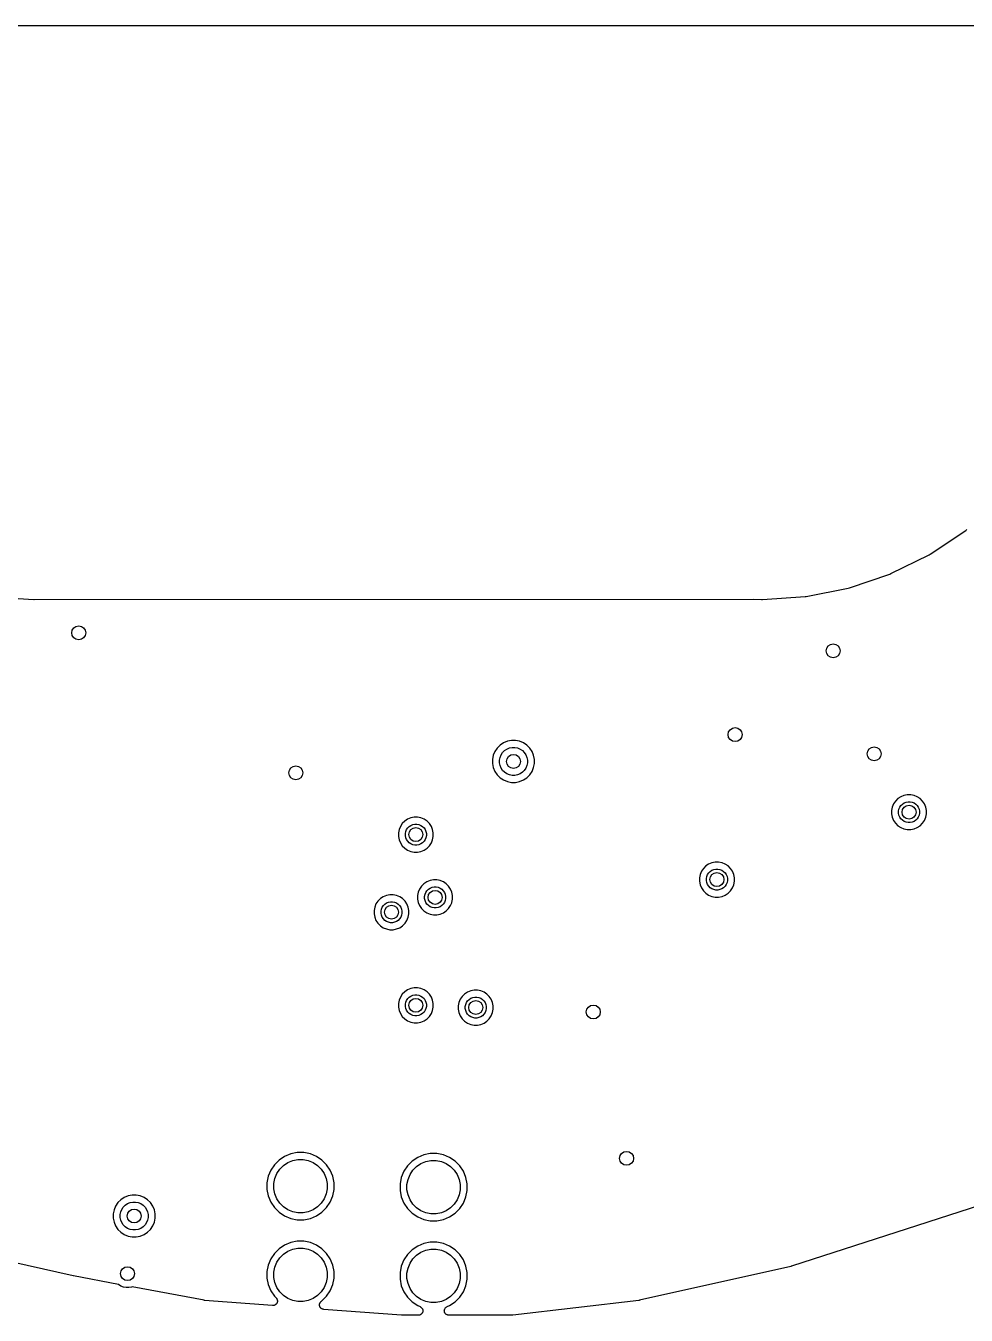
# Model space of a CAD drawing. Extents: x 76.5 to 170.2, y -170.2 to -83.1.
# Drawn here: x 116.34 to 143.26, y -170.18 to -133.26 of the extents above; entities that cross this region are included whole.
import ezdxf

# ---------------------------------------------------------------- set-up
doc = ezdxf.new("R2010")
doc.units = 0
doc.header["$MEASUREMENT"] = 0
doc.layers.add('BLACK', color=7, linetype='CONTINUOUS')

msp = doc.modelspace()

# ---------------------------------------------------------------- linework, layer by layer
at = {"layer": 'BLACK', "linetype": 'CONTINUOUS'}
for p, q in [((146.791, -133.257), (107.201, -133.257)), ((143.246, -147.708), (143.275, -147.686)), ((142.231, -148.387), (143.246, -147.708)), ((141.104, -148.945), (142.199, -148.405)), ((142.199, -148.405), (142.231, -148.387)), ((139.915, -149.351), (141.071, -148.959)), ((141.071, -148.959), (141.104, -148.945)), ((138.682, -149.599), (139.88, -149.36)), ((139.88, -149.36), (139.915, -149.351)), ((115.354, -149.604), (116.571, -149.683)), ((116.571, -149.683), (116.572, -149.683)), ((116.572, -149.683), (116.574, -149.684)), ((116.574, -149.684), (116.575, -149.684)), ((116.575, -149.684), (116.58, -149.684)), ((116.58, -149.684), (137.162, -149.681)), ((137.162, -149.681), (137.164, -149.681)), ((137.164, -149.681), (137.164, -149.681)), ((137.164, -149.681), (137.164, -149.681)), ((137.164, -149.681), (137.164, -149.681)), ((137.164, -149.681), (137.403, -149.684)), ((137.403, -149.684), (137.412, -149.683)), ((137.412, -149.683), (137.414, -149.683)), ((137.414, -149.683), (137.417, -149.683)), ((137.417, -149.683), (137.419, -149.683)), ((137.419, -149.683), (137.428, -149.683)), ((137.428, -149.683), (138.647, -149.603)), ((138.647, -149.603), (138.682, -149.599)), ((129.832, -153.94), (129.766, -154.038)), ((129.916, -153.857), (129.832, -153.94)), ((130.014, -153.791), (129.916, -153.857)), ((130.123, -153.746), (130.014, -153.791)), ((130.043, -154.012), (130.109, -153.968)), ((130.109, -153.968), (130.181, -153.938)), ((130.239, -153.723), (130.123, -153.746)), ((130.181, -153.938), (130.259, -153.923)), ((130.357, -153.723), (130.239, -153.723)), ((130.259, -153.923), (130.337, -153.923)), ((130.337, -153.923), (130.415, -153.938)), ((130.473, -153.746), (130.357, -153.723)), ((130.415, -153.938), (130.488, -153.968)), ((130.582, -153.791), (130.473, -153.746)), ((130.488, -153.968), (130.553, -154.012)), ((130.681, -153.857), (130.582, -153.791)), ((130.758, -153.934), (130.681, -153.857)), ((130.764, -153.94), (130.758, -153.934)), ((130.758, -153.934), (130.758, -153.934)), ((130.83, -154.038), (130.764, -153.94)), ((129.721, -154.148), (129.698, -154.264)), ((129.698, -154.264), (129.698, -154.382)), ((129.766, -154.038), (129.721, -154.148)), ((129.898, -154.283), (129.913, -154.206)), ((129.898, -154.362), (129.898, -154.283)), ((129.913, -154.206), (129.944, -154.133)), ((129.944, -154.133), (129.987, -154.068)), ((129.987, -154.068), (130.043, -154.012)), ((130.553, -154.012), (130.609, -154.068)), ((130.609, -154.068), (130.653, -154.133)), ((130.653, -154.133), (130.683, -154.206)), ((130.683, -154.206), (130.698, -154.283)), ((130.698, -154.283), (130.698, -154.362)), ((130.875, -154.148), (130.83, -154.038)), ((130.898, -154.264), (130.875, -154.148)), ((130.898, -154.382), (130.898, -154.264)), ((129.698, -154.382), (129.721, -154.498)), ((129.721, -154.498), (129.766, -154.607)), ((129.766, -154.607), (129.832, -154.705)), ((129.832, -154.705), (129.916, -154.789)), ((129.913, -154.439), (129.898, -154.362)), ((129.944, -154.512), (129.913, -154.439)), ((129.987, -154.578), (129.944, -154.512)), ((130.043, -154.633), (129.987, -154.578)), ((130.109, -154.677), (130.043, -154.633)), ((130.181, -154.707), (130.109, -154.677)), ((130.259, -154.723), (130.181, -154.707)), ((130.415, -154.707), (130.337, -154.723)), ((130.488, -154.677), (130.415, -154.707)), ((130.553, -154.633), (130.488, -154.677)), ((130.609, -154.578), (130.553, -154.633)), ((130.653, -154.512), (130.609, -154.578)), ((130.683, -154.439), (130.653, -154.512)), ((130.681, -154.789), (130.764, -154.705)), ((130.698, -154.362), (130.683, -154.439)), ((130.764, -154.705), (130.83, -154.607)), ((130.83, -154.607), (130.875, -154.498)), ((130.875, -154.498), (130.898, -154.382)), ((129.916, -154.789), (130.014, -154.854)), ((130.014, -154.854), (130.123, -154.9)), ((130.123, -154.9), (130.239, -154.923)), ((130.239, -154.923), (130.357, -154.923)), ((130.337, -154.723), (130.259, -154.723)), ((130.357, -154.923), (130.473, -154.9)), ((130.473, -154.9), (130.582, -154.854)), ((130.582, -154.854), (130.681, -154.789)), ((141.304, -155.387), (141.235, -155.457)), ((141.386, -155.333), (141.304, -155.387)), ((141.477, -155.295), (141.386, -155.333)), ((141.574, -155.276), (141.477, -155.295)), ((141.672, -155.276), (141.574, -155.276)), ((141.769, -155.295), (141.672, -155.276)), ((141.86, -155.333), (141.769, -155.295)), ((141.942, -155.387), (141.86, -155.333)), ((142.011, -155.457), (141.942, -155.387)), ((141.142, -155.63), (141.123, -155.726)), ((141.123, -155.726), (141.123, -155.825)), ((141.18, -155.539), (141.142, -155.63)), ((141.235, -155.457), (141.18, -155.539)), ((141.323, -155.746), (141.335, -155.688)), ((141.323, -155.805), (141.323, -155.746)), ((141.335, -155.863), (141.323, -155.805)), ((141.335, -155.688), (141.357, -155.634)), ((141.357, -155.634), (141.39, -155.584)), ((141.39, -155.584), (141.432, -155.543)), ((141.432, -155.543), (141.481, -155.51)), ((141.481, -155.51), (141.536, -155.487)), ((141.536, -155.487), (141.594, -155.476)), ((141.594, -155.476), (141.653, -155.476)), ((141.653, -155.476), (141.711, -155.487)), ((141.711, -155.487), (141.765, -155.51)), ((141.765, -155.51), (141.814, -155.543)), ((141.814, -155.543), (141.856, -155.584)), ((141.856, -155.584), (141.889, -155.634)), ((141.889, -155.634), (141.912, -155.688)), ((141.912, -155.688), (141.923, -155.746)), ((141.923, -155.805), (141.912, -155.863)), ((141.923, -155.746), (141.923, -155.805)), ((142.066, -155.539), (142.011, -155.457)), ((142.104, -155.63), (142.066, -155.539)), ((142.123, -155.726), (142.104, -155.63)), ((142.123, -155.825), (142.123, -155.726)), ((127.061, -156.182), (127.024, -156.273)), ((127.116, -156.1), (127.061, -156.182)), ((127.186, -156.03), (127.116, -156.1)), ((127.268, -155.975), (127.186, -156.03)), ((127.359, -155.938), (127.268, -155.975)), ((127.271, -156.227), (127.313, -156.185)), ((127.313, -156.185), (127.362, -156.153)), ((127.455, -155.918), (127.359, -155.938)), ((127.362, -156.153), (127.417, -156.13)), ((127.417, -156.13), (127.475, -156.118)), ((127.554, -155.918), (127.455, -155.918)), ((127.475, -156.118), (127.534, -156.118)), ((127.534, -156.118), (127.592, -156.13)), ((127.65, -155.938), (127.554, -155.918)), ((127.592, -156.13), (127.646, -156.153)), ((127.646, -156.153), (127.696, -156.185)), ((127.741, -155.975), (127.65, -155.938)), ((127.696, -156.185), (127.737, -156.227)), ((127.823, -156.03), (127.741, -155.975)), ((127.893, -156.1), (127.823, -156.03)), ((127.947, -156.182), (127.893, -156.1)), ((127.985, -156.273), (127.947, -156.182)), ((141.123, -155.825), (141.142, -155.922)), ((141.142, -155.922), (141.18, -156.013)), ((141.18, -156.013), (141.235, -156.094)), ((141.235, -156.094), (141.304, -156.164)), ((141.304, -156.164), (141.386, -156.219)), ((141.357, -155.918), (141.335, -155.863)), ((141.39, -155.967), (141.357, -155.918)), ((141.432, -156.009), (141.39, -155.967)), ((141.481, -156.042), (141.432, -156.009)), ((141.536, -156.064), (141.481, -156.042)), ((141.594, -156.076), (141.536, -156.064)), ((141.653, -156.076), (141.594, -156.076)), ((141.711, -156.064), (141.653, -156.076)), ((141.765, -156.042), (141.711, -156.064)), ((141.814, -156.009), (141.765, -156.042)), ((141.856, -155.967), (141.814, -156.009)), ((141.889, -155.918), (141.856, -155.967)), ((141.86, -156.219), (141.942, -156.164)), ((141.912, -155.863), (141.889, -155.918)), ((141.942, -156.164), (142.011, -156.094)), ((142.011, -156.094), (142.066, -156.013)), ((142.066, -156.013), (142.104, -155.922)), ((142.104, -155.922), (142.123, -155.825)), ((127.024, -156.273), (127.004, -156.369)), ((127.004, -156.369), (127.004, -156.468)), ((127.004, -156.468), (127.024, -156.564)), ((127.204, -156.389), (127.216, -156.331)), ((127.204, -156.448), (127.204, -156.389)), ((127.216, -156.506), (127.204, -156.448)), ((127.216, -156.331), (127.239, -156.276)), ((127.239, -156.561), (127.216, -156.506)), ((127.239, -156.276), (127.271, -156.227)), ((127.737, -156.227), (127.77, -156.276)), ((127.77, -156.276), (127.793, -156.331)), ((127.793, -156.506), (127.77, -156.561)), ((127.793, -156.331), (127.804, -156.389)), ((127.804, -156.448), (127.793, -156.506)), ((127.804, -156.389), (127.804, -156.448)), ((128.004, -156.369), (127.985, -156.273)), ((127.985, -156.564), (128.004, -156.468)), ((128.004, -156.468), (128.004, -156.369)), ((141.386, -156.219), (141.477, -156.256)), ((141.477, -156.256), (141.574, -156.276)), ((141.574, -156.276), (141.672, -156.276)), ((141.672, -156.276), (141.769, -156.256)), ((141.769, -156.256), (141.86, -156.219)), ((127.024, -156.564), (127.061, -156.655)), ((127.061, -156.655), (127.116, -156.737)), ((127.116, -156.737), (127.186, -156.807)), ((127.186, -156.807), (127.268, -156.862)), ((127.271, -156.61), (127.239, -156.561)), ((127.268, -156.862), (127.359, -156.899)), ((127.313, -156.651), (127.271, -156.61)), ((127.362, -156.684), (127.313, -156.651)), ((127.359, -156.899), (127.455, -156.918)), ((127.417, -156.707), (127.362, -156.684)), ((127.475, -156.718), (127.417, -156.707)), ((127.455, -156.918), (127.554, -156.918)), ((127.534, -156.718), (127.475, -156.718)), ((127.592, -156.707), (127.534, -156.718)), ((127.554, -156.918), (127.65, -156.899)), ((127.646, -156.684), (127.592, -156.707)), ((127.696, -156.651), (127.646, -156.684)), ((127.65, -156.899), (127.741, -156.862)), ((127.737, -156.61), (127.696, -156.651)), ((127.77, -156.561), (127.737, -156.61)), ((127.741, -156.862), (127.823, -156.807)), ((127.823, -156.807), (127.893, -156.737)), ((127.893, -156.737), (127.947, -156.655)), ((127.947, -156.655), (127.985, -156.564)), ((135.886, -157.263), (135.804, -157.317)), ((135.977, -157.225), (135.886, -157.263)), ((136.074, -157.206), (135.977, -157.225)), ((136.172, -157.206), (136.074, -157.206)), ((136.269, -157.225), (136.172, -157.206)), ((136.36, -157.263), (136.269, -157.225)), ((136.442, -157.317), (136.36, -157.263)), ((135.642, -157.56), (135.623, -157.656)), ((135.623, -157.656), (135.623, -157.755)), ((135.68, -157.469), (135.642, -157.56)), ((135.735, -157.387), (135.68, -157.469)), ((135.804, -157.317), (135.735, -157.387)), ((135.823, -157.676), (135.835, -157.618)), ((135.835, -157.618), (135.857, -157.564)), ((135.857, -157.564), (135.89, -157.514)), ((135.89, -157.514), (135.932, -157.473)), ((135.932, -157.473), (135.981, -157.44)), ((135.981, -157.44), (136.036, -157.417)), ((136.036, -157.417), (136.094, -157.406)), ((136.094, -157.406), (136.153, -157.406)), ((136.153, -157.406), (136.211, -157.417)), ((136.211, -157.417), (136.265, -157.44)), ((136.265, -157.44), (136.314, -157.473)), ((136.314, -157.473), (136.356, -157.514)), ((136.356, -157.514), (136.389, -157.564)), ((136.389, -157.564), (136.412, -157.618)), ((136.412, -157.618), (136.423, -157.676)), ((136.511, -157.387), (136.442, -157.317)), ((136.566, -157.469), (136.511, -157.387)), ((136.604, -157.56), (136.566, -157.469)), ((136.623, -157.656), (136.604, -157.56)), ((136.623, -157.755), (136.623, -157.656)), ((127.611, -157.979), (127.574, -158.07)), ((127.666, -157.897), (127.611, -157.979)), ((127.736, -157.827), (127.666, -157.897)), ((127.818, -157.773), (127.736, -157.827)), ((127.789, -158.074), (127.821, -158.024)), ((127.909, -157.735), (127.818, -157.773)), ((127.821, -158.024), (127.863, -157.983)), ((127.863, -157.983), (127.912, -157.95)), ((128.005, -157.716), (127.909, -157.735)), ((127.912, -157.95), (127.967, -157.927)), ((127.967, -157.927), (128.025, -157.916)), ((128.104, -157.716), (128.005, -157.716)), ((128.025, -157.916), (128.084, -157.916)), ((128.084, -157.916), (128.142, -157.927)), ((128.2, -157.735), (128.104, -157.716)), ((128.142, -157.927), (128.196, -157.95)), ((128.196, -157.95), (128.246, -157.983)), ((128.264, -157.761), (128.2, -157.735)), ((128.246, -157.983), (128.287, -158.024)), ((128.291, -157.773), (128.264, -157.761)), ((128.264, -157.761), (128.264, -157.761)), ((128.287, -158.024), (128.32, -158.074)), ((128.373, -157.827), (128.291, -157.773)), ((128.443, -157.897), (128.373, -157.827)), ((128.497, -157.979), (128.443, -157.897)), ((128.535, -158.07), (128.497, -157.979)), ((135.623, -157.755), (135.642, -157.852)), ((135.642, -157.852), (135.68, -157.943)), ((135.68, -157.943), (135.735, -158.024)), ((135.735, -158.024), (135.804, -158.094)), ((135.823, -157.735), (135.823, -157.676)), ((135.835, -157.793), (135.823, -157.735)), ((135.857, -157.848), (135.835, -157.793)), ((135.89, -157.897), (135.857, -157.848)), ((135.932, -157.939), (135.89, -157.897)), ((135.981, -157.972), (135.932, -157.939)), ((136.036, -157.994), (135.981, -157.972)), ((136.094, -158.006), (136.036, -157.994)), ((136.153, -158.006), (136.094, -158.006)), ((136.211, -157.994), (136.153, -158.006)), ((136.265, -157.972), (136.211, -157.994)), ((136.314, -157.939), (136.265, -157.972)), ((136.356, -157.897), (136.314, -157.939)), ((136.389, -157.848), (136.356, -157.897)), ((136.412, -157.793), (136.389, -157.848)), ((136.423, -157.735), (136.412, -157.793)), ((136.423, -157.676), (136.423, -157.735)), ((136.442, -158.094), (136.511, -158.024)), ((136.511, -158.024), (136.566, -157.943)), ((136.566, -157.943), (136.604, -157.852)), ((136.604, -157.852), (136.623, -157.755)), ((126.417, -158.322), (126.362, -158.404)), ((126.487, -158.252), (126.417, -158.322)), ((126.569, -158.198), (126.487, -158.252)), ((126.66, -158.16), (126.569, -158.198)), ((126.614, -158.408), (126.663, -158.375)), ((126.756, -158.141), (126.66, -158.16)), ((126.663, -158.375), (126.718, -158.352)), ((126.718, -158.352), (126.776, -158.341)), ((126.855, -158.141), (126.756, -158.141)), ((126.776, -158.341), (126.835, -158.341)), ((126.835, -158.341), (126.893, -158.352)), ((126.951, -158.16), (126.855, -158.141)), ((126.893, -158.352), (126.948, -158.375)), ((126.948, -158.375), (126.997, -158.408)), ((127.042, -158.198), (126.951, -158.16)), ((127.124, -158.252), (127.042, -158.198)), ((127.194, -158.322), (127.124, -158.252)), ((127.249, -158.404), (127.194, -158.322)), ((127.574, -158.07), (127.554, -158.166)), ((127.554, -158.166), (127.554, -158.265)), ((127.554, -158.265), (127.574, -158.362)), ((127.574, -158.362), (127.611, -158.453)), ((127.754, -158.186), (127.766, -158.128)), ((127.754, -158.245), (127.754, -158.186)), ((127.766, -158.303), (127.754, -158.245)), ((127.766, -158.128), (127.789, -158.074)), ((127.789, -158.358), (127.766, -158.303)), ((127.821, -158.407), (127.789, -158.358)), ((128.32, -158.358), (128.287, -158.407)), ((128.32, -158.074), (128.343, -158.128)), ((128.343, -158.303), (128.32, -158.358)), ((128.343, -158.128), (128.354, -158.186)), ((128.354, -158.245), (128.343, -158.303)), ((128.354, -158.186), (128.354, -158.245)), ((128.497, -158.453), (128.53, -158.374)), ((128.53, -158.374), (128.535, -158.362)), ((128.554, -158.166), (128.535, -158.07)), ((128.535, -158.362), (128.554, -158.265)), ((128.554, -158.265), (128.554, -158.166)), ((135.804, -158.094), (135.886, -158.149)), ((135.886, -158.149), (135.977, -158.186)), ((135.977, -158.186), (136.074, -158.206)), ((136.074, -158.206), (136.172, -158.206)), ((136.172, -158.206), (136.269, -158.186)), ((136.269, -158.186), (136.36, -158.149)), ((136.36, -158.149), (136.442, -158.094)), ((126.325, -158.495), (126.306, -158.591)), ((126.306, -158.591), (126.306, -158.69)), ((126.306, -158.69), (126.325, -158.787)), ((126.362, -158.404), (126.325, -158.495)), ((126.506, -158.611), (126.517, -158.553)), ((126.506, -158.67), (126.506, -158.611)), ((126.517, -158.728), (126.506, -158.67)), ((126.517, -158.553), (126.54, -158.499)), ((126.54, -158.783), (126.517, -158.728)), ((126.54, -158.499), (126.573, -158.449)), ((126.573, -158.449), (126.614, -158.408)), ((126.997, -158.408), (127.039, -158.449)), ((127.039, -158.449), (127.071, -158.499)), ((127.071, -158.499), (127.094, -158.553)), ((127.094, -158.728), (127.071, -158.783)), ((127.094, -158.553), (127.106, -158.611)), ((127.106, -158.67), (127.094, -158.728)), ((127.106, -158.611), (127.106, -158.67)), ((127.286, -158.495), (127.249, -158.404)), ((127.306, -158.591), (127.286, -158.495)), ((127.286, -158.787), (127.306, -158.69)), ((127.306, -158.69), (127.306, -158.591)), ((127.611, -158.453), (127.666, -158.534)), ((127.666, -158.534), (127.736, -158.604)), ((127.736, -158.604), (127.818, -158.659)), ((127.818, -158.659), (127.909, -158.696)), ((127.863, -158.449), (127.821, -158.407)), ((127.912, -158.482), (127.863, -158.449)), ((127.909, -158.696), (128.005, -158.716)), ((127.967, -158.504), (127.912, -158.482)), ((128.025, -158.516), (127.967, -158.504)), ((128.005, -158.716), (128.104, -158.716)), ((128.084, -158.516), (128.025, -158.516)), ((128.142, -158.504), (128.084, -158.516)), ((128.104, -158.716), (128.2, -158.696)), ((128.196, -158.482), (128.142, -158.504)), ((128.246, -158.449), (128.196, -158.482)), ((128.2, -158.696), (128.291, -158.659)), ((128.287, -158.407), (128.246, -158.449)), ((128.291, -158.659), (128.373, -158.604)), ((128.373, -158.604), (128.443, -158.534)), ((128.443, -158.534), (128.497, -158.453)), ((126.325, -158.787), (126.362, -158.878)), ((126.362, -158.878), (126.417, -158.959)), ((126.417, -158.959), (126.487, -159.029)), ((126.487, -159.029), (126.569, -159.084)), ((126.573, -158.832), (126.54, -158.783)), ((126.569, -159.084), (126.66, -159.121)), ((126.614, -158.874), (126.573, -158.832)), ((126.663, -158.907), (126.614, -158.874)), ((126.66, -159.121), (126.756, -159.141)), ((126.718, -158.929), (126.663, -158.907)), ((126.776, -158.941), (126.718, -158.929)), ((126.756, -159.141), (126.855, -159.141)), ((126.835, -158.941), (126.776, -158.941)), ((126.893, -158.929), (126.835, -158.941)), ((126.855, -159.141), (126.951, -159.121)), ((126.948, -158.907), (126.893, -158.929)), ((126.997, -158.874), (126.948, -158.907)), ((126.951, -159.121), (127.042, -159.084)), ((127.039, -158.832), (126.997, -158.874)), ((127.071, -158.783), (127.039, -158.832)), ((127.042, -159.084), (127.124, -159.029)), ((127.124, -159.029), (127.194, -158.959)), ((127.194, -158.959), (127.249, -158.878)), ((127.249, -158.878), (127.286, -158.787)), ((127.186, -160.919), (127.116, -160.989)), ((127.268, -160.864), (127.186, -160.919)), ((127.359, -160.827), (127.268, -160.864)), ((127.455, -160.807), (127.359, -160.827)), ((127.554, -160.807), (127.455, -160.807)), ((127.65, -160.827), (127.554, -160.807)), ((127.741, -160.864), (127.65, -160.827)), ((127.823, -160.919), (127.741, -160.864)), ((127.893, -160.989), (127.823, -160.919)), ((128.9, -160.983), (128.83, -161.052)), ((128.982, -160.928), (128.9, -160.983)), ((129.073, -160.89), (128.982, -160.928)), ((129.169, -160.871), (129.073, -160.89)), ((129.268, -160.871), (129.169, -160.871)), ((129.364, -160.89), (129.268, -160.871)), ((129.455, -160.928), (129.364, -160.89)), ((129.537, -160.983), (129.455, -160.928)), ((129.607, -161.052), (129.537, -160.983)), ((127.024, -161.162), (127.004, -161.258)), ((127.004, -161.258), (127.004, -161.357)), ((127.004, -161.357), (127.024, -161.453)), ((127.061, -161.071), (127.024, -161.162)), ((127.116, -160.989), (127.061, -161.071)), ((127.204, -161.278), (127.216, -161.22)), ((127.204, -161.337), (127.204, -161.278)), ((127.216, -161.395), (127.204, -161.337)), ((127.216, -161.22), (127.239, -161.165)), ((127.239, -161.165), (127.271, -161.116)), ((127.271, -161.116), (127.313, -161.074)), ((127.313, -161.074), (127.362, -161.042)), ((127.362, -161.042), (127.417, -161.019)), ((127.417, -161.019), (127.475, -161.007)), ((127.475, -161.007), (127.534, -161.007)), ((127.534, -161.007), (127.592, -161.019)), ((127.592, -161.019), (127.646, -161.042)), ((127.646, -161.042), (127.696, -161.074)), ((127.696, -161.074), (127.737, -161.116)), ((127.737, -161.116), (127.77, -161.165)), ((127.77, -161.165), (127.793, -161.22)), ((127.793, -161.22), (127.804, -161.278)), ((127.804, -161.337), (127.793, -161.395)), ((127.804, -161.278), (127.804, -161.337)), ((127.947, -161.071), (127.893, -160.989)), ((127.985, -161.162), (127.947, -161.071)), ((128.004, -161.258), (127.985, -161.162)), ((127.985, -161.453), (128.004, -161.357)), ((128.004, -161.357), (128.004, -161.258)), ((128.738, -161.225), (128.719, -161.322)), ((128.719, -161.322), (128.719, -161.42)), ((128.775, -161.134), (128.738, -161.225)), ((128.83, -161.052), (128.775, -161.134)), ((128.919, -161.342), (128.93, -161.284)), ((128.919, -161.401), (128.919, -161.342)), ((128.93, -161.284), (128.953, -161.229)), ((128.953, -161.229), (128.986, -161.18)), ((128.986, -161.18), (129.027, -161.138)), ((129.027, -161.138), (129.076, -161.105)), ((129.076, -161.105), (129.131, -161.083)), ((129.131, -161.083), (129.189, -161.071)), ((129.189, -161.071), (129.248, -161.071)), ((129.248, -161.071), (129.306, -161.083)), ((129.306, -161.083), (129.361, -161.105)), ((129.361, -161.105), (129.41, -161.138)), ((129.41, -161.138), (129.452, -161.18)), ((129.452, -161.18), (129.484, -161.229)), ((129.484, -161.229), (129.507, -161.284)), ((129.507, -161.284), (129.519, -161.342)), ((129.519, -161.342), (129.519, -161.401)), ((129.662, -161.134), (129.607, -161.052)), ((129.699, -161.225), (129.662, -161.134)), ((129.719, -161.322), (129.699, -161.225)), ((129.719, -161.42), (129.719, -161.322)), ((127.024, -161.453), (127.061, -161.544)), ((127.061, -161.544), (127.116, -161.626)), ((127.116, -161.626), (127.186, -161.696)), ((127.186, -161.696), (127.268, -161.75)), ((127.239, -161.449), (127.216, -161.395)), ((127.271, -161.499), (127.239, -161.449)), ((127.313, -161.54), (127.271, -161.499)), ((127.362, -161.573), (127.313, -161.54)), ((127.417, -161.596), (127.362, -161.573)), ((127.475, -161.607), (127.417, -161.596)), ((127.534, -161.607), (127.475, -161.607)), ((127.592, -161.596), (127.534, -161.607)), ((127.646, -161.573), (127.592, -161.596)), ((127.696, -161.54), (127.646, -161.573)), ((127.737, -161.499), (127.696, -161.54)), ((127.77, -161.449), (127.737, -161.499)), ((127.741, -161.75), (127.823, -161.696)), ((127.793, -161.395), (127.77, -161.449)), ((127.823, -161.696), (127.893, -161.626)), ((127.893, -161.626), (127.947, -161.544)), ((127.947, -161.544), (127.985, -161.453)), ((128.719, -161.42), (128.738, -161.517)), ((128.738, -161.517), (128.775, -161.608)), ((128.775, -161.608), (128.83, -161.69)), ((128.83, -161.69), (128.9, -161.76)), ((128.93, -161.459), (128.919, -161.401)), ((128.953, -161.513), (128.93, -161.459)), ((128.986, -161.562), (128.953, -161.513)), ((129.027, -161.604), (128.986, -161.562)), ((129.076, -161.637), (129.027, -161.604)), ((129.131, -161.66), (129.076, -161.637)), ((129.189, -161.671), (129.131, -161.66)), ((129.248, -161.671), (129.189, -161.671)), ((129.306, -161.66), (129.248, -161.671)), ((129.361, -161.637), (129.306, -161.66)), ((129.41, -161.604), (129.361, -161.637)), ((129.452, -161.562), (129.41, -161.604)), ((129.484, -161.513), (129.452, -161.562)), ((129.507, -161.459), (129.484, -161.513)), ((129.519, -161.401), (129.507, -161.459)), ((129.537, -161.76), (129.607, -161.69)), ((129.607, -161.69), (129.662, -161.608)), ((129.662, -161.608), (129.699, -161.517)), ((129.699, -161.517), (129.719, -161.42)), ((127.268, -161.75), (127.359, -161.788)), ((127.359, -161.788), (127.455, -161.807)), ((127.455, -161.807), (127.554, -161.807)), ((127.554, -161.807), (127.65, -161.788)), ((127.65, -161.788), (127.741, -161.75)), ((128.9, -161.76), (128.982, -161.814)), ((128.982, -161.814), (129.073, -161.852)), ((129.073, -161.852), (129.169, -161.871)), ((129.169, -161.871), (129.268, -161.871)), ((129.268, -161.871), (129.364, -161.852)), ((129.364, -161.852), (129.455, -161.814)), ((129.455, -161.814), (129.537, -161.76)), ((123.589, -165.737), (123.455, -165.871)), ((123.746, -165.632), (123.589, -165.737)), ((123.921, -165.56), (123.746, -165.632)), ((123.841, -165.809), (123.98, -165.752)), ((124.107, -165.523), (123.921, -165.56)), ((123.98, -165.752), (124.127, -165.723)), ((124.297, -165.523), (124.107, -165.523)), ((124.127, -165.723), (124.277, -165.723)), ((124.277, -165.723), (124.424, -165.752)), ((124.483, -165.56), (124.297, -165.523)), ((124.424, -165.752), (124.563, -165.809)), ((124.658, -165.632), (124.483, -165.56)), ((124.815, -165.737), (124.658, -165.632)), ((124.949, -165.871), (124.815, -165.737)), ((127.399, -165.767), (127.265, -165.901)), ((127.556, -165.662), (127.399, -165.767)), ((127.731, -165.59), (127.556, -165.662)), ((127.651, -165.839), (127.79, -165.782)), ((127.917, -165.553), (127.731, -165.59)), ((127.79, -165.782), (127.937, -165.753)), ((128.107, -165.553), (127.917, -165.553)), ((127.937, -165.753), (128.087, -165.753)), ((128.087, -165.753), (128.234, -165.782)), ((128.293, -165.59), (128.107, -165.553)), ((128.234, -165.782), (128.373, -165.839)), ((128.468, -165.662), (128.293, -165.59)), ((128.625, -165.767), (128.468, -165.662)), ((128.759, -165.901), (128.625, -165.767)), ((123.35, -166.029), (123.277, -166.204)), ((123.455, -165.871), (123.35, -166.029)), ((123.469, -166.262), (123.527, -166.124)), ((123.527, -166.124), (123.61, -165.999)), ((123.61, -165.999), (123.716, -165.893)), ((123.716, -165.893), (123.841, -165.809)), ((124.563, -165.809), (124.688, -165.893)), ((124.688, -165.893), (124.794, -165.999)), ((124.794, -165.999), (124.877, -166.124)), ((124.877, -166.124), (124.935, -166.262)), ((125.055, -166.029), (124.949, -165.871)), ((125.127, -166.204), (125.055, -166.029)), ((127.16, -166.059), (127.087, -166.234)), ((127.265, -165.901), (127.16, -166.059)), ((127.279, -166.292), (127.337, -166.154)), ((127.337, -166.154), (127.42, -166.029)), ((127.42, -166.029), (127.526, -165.923)), ((127.526, -165.923), (127.651, -165.839)), ((128.373, -165.839), (128.498, -165.923)), ((128.498, -165.923), (128.604, -166.029)), ((128.604, -166.029), (128.687, -166.154)), ((128.687, -166.154), (128.745, -166.292)), ((128.865, -166.059), (128.759, -165.901)), ((128.937, -166.234), (128.865, -166.059)), ((123.277, -166.204), (123.24, -166.39)), ((123.24, -166.39), (123.24, -166.579)), ((123.44, -166.41), (123.469, -166.262)), ((123.44, -166.56), (123.44, -166.41)), ((124.935, -166.262), (124.964, -166.41)), ((124.964, -166.41), (124.964, -166.56)), ((125.164, -166.39), (125.127, -166.204)), ((125.164, -166.579), (125.164, -166.39)), ((127.087, -166.234), (127.05, -166.42)), ((127.05, -166.42), (127.05, -166.609)), ((127.25, -166.44), (127.279, -166.292)), ((127.25, -166.59), (127.25, -166.44)), ((128.745, -166.292), (128.774, -166.44)), ((128.774, -166.44), (128.774, -166.59)), ((128.974, -166.42), (128.937, -166.234)), ((128.974, -166.609), (128.974, -166.42)), ((119.057, -166.874), (118.974, -166.958)), ((119.155, -166.808), (119.057, -166.874)), ((119.265, -166.763), (119.155, -166.808)), ((119.38, -166.74), (119.265, -166.763)), ((119.499, -166.74), (119.38, -166.74)), ((119.615, -166.763), (119.499, -166.74)), ((119.724, -166.808), (119.615, -166.763)), ((119.822, -166.874), (119.724, -166.808)), ((119.906, -166.958), (119.822, -166.874)), ((123.24, -166.579), (123.277, -166.765)), ((123.277, -166.765), (123.35, -166.94)), ((123.469, -166.707), (123.44, -166.56)), ((123.527, -166.846), (123.469, -166.707)), ((123.61, -166.97), (123.527, -166.846)), ((124.877, -166.846), (124.794, -166.97)), ((124.935, -166.707), (124.877, -166.846)), ((124.964, -166.56), (124.935, -166.707)), ((125.055, -166.94), (125.127, -166.765)), ((125.127, -166.765), (125.164, -166.579)), ((127.05, -166.609), (127.087, -166.795)), ((127.087, -166.795), (127.16, -166.97)), ((127.279, -166.737), (127.25, -166.59)), ((127.337, -166.876), (127.279, -166.737)), ((127.42, -167), (127.337, -166.876)), ((128.687, -166.876), (128.604, -167)), ((128.745, -166.737), (128.687, -166.876)), ((128.774, -166.59), (128.745, -166.737)), ((128.865, -166.97), (128.937, -166.795)), ((128.937, -166.795), (128.974, -166.609)), ((118.863, -167.165), (118.84, -167.281)), ((118.908, -167.056), (118.863, -167.165)), ((118.974, -166.958), (118.908, -167.056)), ((119.04, -167.301), (119.055, -167.224)), ((119.055, -167.224), (119.085, -167.151)), ((119.085, -167.151), (119.129, -167.085)), ((119.129, -167.085), (119.185, -167.029)), ((119.185, -167.029), (119.25, -166.986)), ((119.25, -166.986), (119.323, -166.956)), ((119.323, -166.956), (119.4, -166.94)), ((119.4, -166.94), (119.479, -166.94)), ((119.479, -166.94), (119.556, -166.956)), ((119.556, -166.956), (119.629, -166.986)), ((119.629, -166.986), (119.695, -167.029)), ((119.695, -167.029), (119.75, -167.085)), ((119.75, -167.085), (119.794, -167.151)), ((119.794, -167.151), (119.824, -167.224)), ((119.824, -167.224), (119.84, -167.301)), ((119.971, -167.056), (119.906, -166.958)), ((120.017, -167.165), (119.971, -167.056)), ((120.04, -167.281), (120.017, -167.165)), ((123.35, -166.94), (123.455, -167.098)), ((123.455, -167.098), (123.589, -167.232)), ((123.589, -167.232), (123.746, -167.337)), ((123.716, -167.077), (123.61, -166.97)), ((123.841, -167.16), (123.716, -167.077)), ((123.98, -167.217), (123.841, -167.16)), ((124.127, -167.247), (123.98, -167.217)), ((124.277, -167.247), (124.127, -167.247)), ((124.424, -167.217), (124.277, -167.247)), ((124.563, -167.16), (124.424, -167.217)), ((124.688, -167.077), (124.563, -167.16)), ((124.658, -167.337), (124.815, -167.232)), ((124.794, -166.97), (124.688, -167.077)), ((124.815, -167.232), (124.949, -167.098)), ((124.949, -167.098), (125.055, -166.94)), ((127.16, -166.97), (127.265, -167.128)), ((127.265, -167.128), (127.399, -167.262)), ((127.399, -167.262), (127.556, -167.367)), ((127.526, -167.107), (127.42, -167)), ((127.651, -167.19), (127.526, -167.107)), ((127.79, -167.247), (127.651, -167.19)), ((127.937, -167.277), (127.79, -167.247)), ((128.234, -167.247), (128.087, -167.277)), ((128.373, -167.19), (128.234, -167.247)), ((128.498, -167.107), (128.373, -167.19)), ((128.468, -167.367), (128.625, -167.262)), ((128.604, -167), (128.498, -167.107)), ((128.625, -167.262), (128.759, -167.128)), ((128.759, -167.128), (128.865, -166.97)), ((143.965, -166.933), (138.254, -168.779)), ((118.84, -167.281), (118.84, -167.399)), ((118.84, -167.399), (118.863, -167.515)), ((118.863, -167.515), (118.908, -167.624)), ((118.908, -167.624), (118.974, -167.723)), ((119.04, -167.38), (119.04, -167.301)), ((119.055, -167.457), (119.04, -167.38)), ((119.085, -167.53), (119.055, -167.457)), ((119.129, -167.595), (119.085, -167.53)), ((119.185, -167.651), (119.129, -167.595)), ((119.75, -167.595), (119.695, -167.651)), ((119.794, -167.53), (119.75, -167.595)), ((119.824, -167.457), (119.794, -167.53)), ((119.84, -167.38), (119.824, -167.457)), ((119.84, -167.301), (119.84, -167.38)), ((119.906, -167.723), (119.971, -167.624)), ((119.971, -167.624), (120.017, -167.515)), ((120.017, -167.515), (120.04, -167.399)), ((120.04, -167.399), (120.04, -167.281)), ((123.746, -167.337), (123.921, -167.41)), ((123.921, -167.41), (124.107, -167.447)), ((124.107, -167.447), (124.297, -167.447)), ((124.297, -167.447), (124.483, -167.41)), ((124.483, -167.41), (124.658, -167.337)), ((127.556, -167.367), (127.731, -167.44)), ((127.731, -167.44), (127.917, -167.477)), ((127.917, -167.477), (128.107, -167.477)), ((128.087, -167.277), (127.937, -167.277)), ((128.107, -167.477), (128.293, -167.44)), ((128.293, -167.44), (128.468, -167.367)), ((118.974, -167.723), (119.057, -167.806)), ((119.057, -167.806), (119.155, -167.872)), ((119.155, -167.872), (119.265, -167.917)), ((119.25, -167.695), (119.185, -167.651)), ((119.323, -167.725), (119.25, -167.695)), ((119.265, -167.917), (119.38, -167.94)), ((119.4, -167.74), (119.323, -167.725)), ((119.38, -167.94), (119.499, -167.94)), ((119.479, -167.74), (119.4, -167.74)), ((119.556, -167.725), (119.479, -167.74)), ((119.499, -167.94), (119.615, -167.917)), ((119.629, -167.695), (119.556, -167.725)), ((119.615, -167.917), (119.724, -167.872)), ((119.695, -167.651), (119.629, -167.695)), ((119.724, -167.872), (119.822, -167.806)), ((119.822, -167.806), (119.906, -167.723)), ((117.696, -169.055), (113.806, -168.182)), ((123.589, -168.277), (123.455, -168.411)), ((123.746, -168.172), (123.589, -168.277)), ((123.716, -168.433), (123.841, -168.349)), ((123.921, -168.1), (123.746, -168.172)), ((123.841, -168.349), (123.98, -168.292)), ((124.107, -168.063), (123.921, -168.1)), ((123.98, -168.292), (124.127, -168.263)), ((124.297, -168.063), (124.107, -168.063)), ((124.127, -168.263), (124.277, -168.263)), ((124.277, -168.263), (124.424, -168.292)), ((124.483, -168.1), (124.297, -168.063)), ((124.424, -168.292), (124.563, -168.349)), ((124.658, -168.172), (124.483, -168.1)), ((124.563, -168.349), (124.688, -168.433)), ((124.815, -168.277), (124.658, -168.172)), ((124.949, -168.411), (124.815, -168.277)), ((127.399, -168.307), (127.265, -168.441)), ((127.556, -168.202), (127.399, -168.307)), ((127.731, -168.13), (127.556, -168.202)), ((127.651, -168.379), (127.79, -168.322)), ((127.917, -168.093), (127.731, -168.13)), ((127.79, -168.322), (127.937, -168.293)), ((128.107, -168.093), (127.917, -168.093)), ((127.937, -168.293), (128.087, -168.293)), ((128.087, -168.293), (128.234, -168.322)), ((128.293, -168.13), (128.107, -168.093)), ((128.234, -168.322), (128.373, -168.379)), ((128.468, -168.202), (128.293, -168.13)), ((128.625, -168.307), (128.468, -168.202)), ((128.759, -168.441), (128.625, -168.307)), ((123.35, -168.569), (123.277, -168.744)), ((123.455, -168.411), (123.35, -168.569)), ((123.469, -168.802), (123.527, -168.664)), ((123.527, -168.664), (123.61, -168.539)), ((123.61, -168.539), (123.716, -168.433)), ((124.688, -168.433), (124.794, -168.539)), ((124.794, -168.539), (124.877, -168.664)), ((124.877, -168.664), (124.935, -168.802)), ((125.055, -168.569), (124.949, -168.411)), ((125.127, -168.744), (125.055, -168.569)), ((127.16, -168.599), (127.087, -168.774)), ((127.265, -168.441), (127.16, -168.599)), ((127.279, -168.832), (127.337, -168.694)), ((127.337, -168.694), (127.42, -168.569)), ((127.42, -168.569), (127.526, -168.463)), ((127.526, -168.463), (127.651, -168.379)), ((128.373, -168.379), (128.498, -168.463)), ((128.498, -168.463), (128.604, -168.569)), ((128.604, -168.569), (128.687, -168.694)), ((128.687, -168.694), (128.745, -168.832)), ((128.865, -168.599), (128.759, -168.441)), ((128.937, -168.774), (128.865, -168.599)), ((117.697, -169.055), (117.696, -169.055)), ((117.699, -169.056), (117.697, -169.055)), ((117.7, -169.056), (117.699, -169.056)), ((118.989, -169.297), (117.7, -169.056)), ((123.277, -168.744), (123.24, -168.93)), ((123.24, -168.93), (123.24, -169.119)), ((123.44, -168.95), (123.469, -168.802)), ((123.44, -169.1), (123.44, -168.95)), ((123.469, -169.247), (123.44, -169.1)), ((124.935, -168.802), (124.964, -168.95)), ((124.964, -169.1), (124.935, -169.247)), ((124.964, -168.95), (124.964, -169.1)), ((125.164, -168.93), (125.127, -168.744)), ((125.164, -169.119), (125.164, -168.93)), ((127.087, -168.774), (127.05, -168.96)), ((127.05, -168.96), (127.05, -169.149)), ((127.25, -168.98), (127.279, -168.832)), ((127.25, -169.13), (127.25, -168.98)), ((128.745, -168.832), (128.774, -168.98)), ((128.774, -168.98), (128.774, -169.13)), ((128.974, -168.96), (128.937, -168.774)), ((128.974, -169.149), (128.974, -168.96)), ((138.242, -168.782), (133.905, -169.754)), ((138.247, -168.78), (138.242, -168.782)), ((138.252, -168.779), (138.247, -168.78)), ((138.254, -168.779), (138.252, -168.779)), ((118.994, -169.302), (118.989, -169.297)), ((119.06, -169.346), (118.994, -169.302)), ((119.132, -169.376), (119.06, -169.346)), ((119.21, -169.391), (119.132, -169.376)), ((119.288, -169.391), (119.21, -169.391)), ((119.366, -169.376), (119.288, -169.391)), ((119.38, -169.37), (119.366, -169.376)), ((121.441, -169.754), (119.38, -169.37)), ((123.24, -169.119), (123.277, -169.305)), ((123.277, -169.305), (123.35, -169.48)), ((123.35, -169.48), (123.455, -169.638)), ((123.527, -169.386), (123.469, -169.247)), ((123.61, -169.51), (123.527, -169.386)), ((124.877, -169.386), (124.794, -169.51)), ((124.935, -169.247), (124.877, -169.386)), ((124.949, -169.638), (125.055, -169.48)), ((125.055, -169.48), (125.127, -169.305)), ((125.127, -169.305), (125.164, -169.119)), ((127.05, -169.149), (127.087, -169.335)), ((127.087, -169.335), (127.16, -169.51)), ((127.279, -169.277), (127.25, -169.13)), ((127.337, -169.416), (127.279, -169.277)), ((127.42, -169.54), (127.337, -169.416)), ((128.687, -169.416), (128.604, -169.54)), ((128.745, -169.277), (128.687, -169.416)), ((128.774, -169.13), (128.745, -169.277)), ((128.865, -169.51), (128.937, -169.335)), ((128.937, -169.335), (128.974, -169.149)), ((121.447, -169.755), (121.441, -169.754)), ((121.453, -169.756), (121.447, -169.755)), ((121.455, -169.756), (121.453, -169.756)), ((123.404, -169.903), (121.455, -169.756)), ((123.455, -169.638), (123.503, -169.686)), ((123.503, -169.686), (123.505, -169.688)), ((123.505, -169.688), (123.507, -169.691)), ((123.507, -169.691), (123.511, -169.694)), ((123.511, -169.694), (123.515, -169.701)), ((123.515, -169.701), (123.52, -169.707)), ((123.519, -169.848), (123.516, -169.851)), ((123.522, -169.841), (123.519, -169.848)), ((123.52, -169.707), (123.522, -169.711)), ((123.522, -169.711), (123.525, -169.715)), ((123.527, -169.834), (123.522, -169.841)), ((123.525, -169.715), (123.528, -169.722)), ((123.528, -169.83), (123.527, -169.834)), ((123.528, -169.722), (123.531, -169.729)), ((123.53, -169.826), (123.528, -169.83)), ((123.533, -169.818), (123.53, -169.826)), ((123.531, -169.729), (123.533, -169.733)), ((123.533, -169.733), (123.534, -169.738)), ((123.536, -169.811), (123.533, -169.818)), ((123.534, -169.738), (123.536, -169.745)), ((123.536, -169.745), (123.538, -169.753)), ((123.538, -169.802), (123.536, -169.806)), ((123.536, -169.806), (123.536, -169.811)), ((123.538, -169.753), (123.539, -169.757)), ((123.539, -169.794), (123.538, -169.802)), ((123.539, -169.757), (123.54, -169.762)), ((123.54, -169.787), (123.539, -169.794)), ((123.54, -169.762), (123.54, -169.77)), ((123.54, -169.77), (123.54, -169.777)), ((123.54, -169.777), (123.54, -169.782)), ((123.54, -169.782), (123.54, -169.787)), ((123.716, -169.617), (123.61, -169.51)), ((123.841, -169.7), (123.716, -169.617)), ((123.98, -169.757), (123.841, -169.7)), ((124.127, -169.787), (123.98, -169.757)), ((124.277, -169.787), (124.127, -169.787)), ((124.424, -169.757), (124.277, -169.787)), ((124.563, -169.7), (124.424, -169.757)), ((124.688, -169.617), (124.563, -169.7)), ((124.794, -169.51), (124.688, -169.617)), ((124.751, -169.851), (124.754, -169.844)), ((124.754, -169.844), (124.756, -169.837)), ((124.756, -169.837), (124.758, -169.833)), ((124.758, -169.833), (124.76, -169.828)), ((124.76, -169.828), (124.764, -169.822)), ((124.764, -169.822), (124.768, -169.815)), ((124.768, -169.815), (124.771, -169.811)), ((124.771, -169.811), (124.774, -169.807)), ((124.774, -169.807), (124.779, -169.802)), ((124.779, -169.802), (124.784, -169.796)), ((124.784, -169.796), (124.787, -169.793)), ((124.787, -169.793), (124.791, -169.789)), ((124.791, -169.789), (124.797, -169.785)), ((124.797, -169.785), (124.803, -169.78)), ((124.803, -169.78), (124.815, -169.772)), ((124.815, -169.772), (124.949, -169.638)), ((127.16, -169.51), (127.265, -169.668)), ((127.265, -169.668), (127.399, -169.802)), ((127.399, -169.802), (127.556, -169.907)), ((127.526, -169.647), (127.42, -169.54)), ((127.651, -169.73), (127.526, -169.647)), ((127.79, -169.787), (127.651, -169.73)), ((127.937, -169.817), (127.79, -169.787)), ((128.087, -169.817), (127.937, -169.817)), ((128.234, -169.787), (128.087, -169.817)), ((128.373, -169.73), (128.234, -169.787)), ((128.498, -169.647), (128.373, -169.73)), ((128.468, -169.907), (128.625, -169.802)), ((128.604, -169.54), (128.498, -169.647)), ((128.625, -169.802), (128.759, -169.668)), ((128.759, -169.668), (128.865, -169.51)), ((133.892, -169.756), (130.28, -170.18)), ((133.897, -169.755), (133.892, -169.756)), ((133.903, -169.755), (133.897, -169.755)), ((133.905, -169.754), (133.903, -169.755)), ((123.409, -169.903), (123.404, -169.903)), ((123.413, -169.903), (123.409, -169.903)), ((123.421, -169.902), (123.413, -169.903)), ((123.429, -169.902), (123.421, -169.902)), ((123.433, -169.901), (123.429, -169.902)), ((123.438, -169.901), (123.433, -169.901)), ((123.445, -169.899), (123.438, -169.901)), ((123.453, -169.897), (123.445, -169.899)), ((123.457, -169.895), (123.453, -169.897)), ((123.461, -169.894), (123.457, -169.895)), ((123.468, -169.89), (123.461, -169.894)), ((123.476, -169.887), (123.468, -169.89)), ((123.479, -169.884), (123.476, -169.887)), ((123.483, -169.882), (123.479, -169.884)), ((123.49, -169.877), (123.483, -169.882)), ((123.496, -169.873), (123.49, -169.877)), ((123.499, -169.869), (123.496, -169.873)), ((123.503, -169.867), (123.499, -169.869)), ((123.508, -169.861), (123.503, -169.867)), ((123.513, -169.855), (123.508, -169.861)), ((123.516, -169.851), (123.513, -169.855)), ((124.746, -169.885), (124.747, -169.881)), ((124.747, -169.893), (124.746, -169.885)), ((124.747, -169.876), (124.748, -169.868)), ((124.747, -169.881), (124.747, -169.876)), ((124.747, -169.9), (124.747, -169.893)), ((124.748, -169.905), (124.747, -169.9)), ((124.748, -169.868), (124.749, -169.861)), ((124.749, -169.91), (124.748, -169.905)), ((124.749, -169.861), (124.75, -169.856)), ((124.751, -169.917), (124.749, -169.91)), ((124.75, -169.856), (124.751, -169.851)), ((124.752, -169.925), (124.751, -169.917)), ((124.754, -169.929), (124.752, -169.925)), ((124.756, -169.934), (124.754, -169.929)), ((124.759, -169.94), (124.756, -169.934)), ((124.762, -169.947), (124.759, -169.94)), ((124.765, -169.951), (124.762, -169.947)), ((124.767, -169.956), (124.765, -169.951)), ((124.772, -169.962), (124.767, -169.956)), ((124.776, -169.968), (124.772, -169.962)), ((124.78, -169.971), (124.776, -169.968)), ((124.783, -169.975), (124.78, -169.971)), ((124.788, -169.98), (124.783, -169.975)), ((124.794, -169.985), (124.788, -169.98)), ((124.798, -169.988), (124.794, -169.985)), ((124.802, -169.991), (124.798, -169.988)), ((124.808, -169.995), (124.802, -169.991)), ((124.815, -169.999), (124.808, -169.995)), ((124.819, -170), (124.815, -169.999)), ((124.824, -170.003), (124.819, -170)), ((124.831, -170.005), (124.824, -170.003)), ((124.838, -170.008), (124.831, -170.005)), ((124.842, -170.009), (124.838, -170.008)), ((124.847, -170.01), (124.842, -170.009)), ((124.855, -170.011), (124.847, -170.01)), ((124.862, -170.012), (124.855, -170.011)), ((124.864, -170.013), (124.862, -170.012)), ((127.093, -170.18), (124.864, -170.013)), ((127.097, -170.18), (127.093, -170.18)), ((127.101, -170.181), (127.097, -170.18)), ((127.103, -170.181), (127.101, -170.181)), ((127.578, -170.181), (127.103, -170.181)), ((127.556, -169.907), (127.627, -169.936)), ((127.591, -170.179), (127.578, -170.181)), ((127.603, -170.178), (127.591, -170.179)), ((127.615, -170.175), (127.603, -170.178)), ((127.603, -170.178), (127.603, -170.178)), ((127.603, -170.178), (127.603, -170.178)), ((127.626, -170.171), (127.615, -170.175)), ((127.627, -170.171), (127.626, -170.171)), ((127.626, -170.171), (127.626, -170.171)), ((127.627, -169.936), (127.628, -169.937)), ((127.638, -170.165), (127.627, -170.171)), ((127.628, -169.937), (127.628, -169.937)), ((127.628, -169.937), (127.628, -169.937)), ((127.628, -169.937), (127.628, -169.937)), ((127.628, -169.937), (127.639, -169.943)), ((127.648, -170.16), (127.638, -170.165)), ((127.639, -169.943), (127.65, -169.949)), ((127.658, -170.152), (127.648, -170.159)), ((127.648, -170.159), (127.648, -170.16)), ((127.648, -170.16), (127.648, -170.16)), ((127.65, -169.949), (127.65, -169.949)), ((127.65, -169.949), (127.65, -169.949)), ((127.65, -169.949), (127.66, -169.957)), ((127.668, -170.144), (127.658, -170.152)), ((127.66, -169.957), (127.669, -169.965)), ((127.676, -170.134), (127.668, -170.144)), ((127.668, -170.144), (127.668, -170.144)), ((127.668, -170.144), (127.668, -170.144)), ((127.669, -169.965), (127.669, -169.965)), ((127.669, -169.965), (127.669, -169.965)), ((127.669, -169.965), (127.677, -169.975)), ((127.683, -170.125), (127.676, -170.134)), ((127.677, -169.975), (127.684, -169.984)), ((127.689, -170.114), (127.683, -170.125)), ((127.683, -170.125), (127.683, -170.125)), ((127.683, -170.125), (127.683, -170.125)), ((127.684, -169.984), (127.685, -169.984)), ((127.685, -169.984), (127.685, -169.984)), ((127.685, -169.984), (127.69, -169.995)), ((127.695, -170.103), (127.689, -170.114)), ((127.69, -169.995), (127.696, -170.006)), ((127.699, -170.091), (127.695, -170.103)), ((127.695, -170.103), (127.695, -170.103)), ((127.695, -170.103), (127.695, -170.103)), ((127.696, -170.006), (127.696, -170.006)), ((127.696, -170.006), (127.696, -170.006)), ((127.696, -170.006), (127.699, -170.018)), ((127.699, -170.018), (127.703, -170.03)), ((127.703, -170.079), (127.699, -170.091)), ((127.703, -170.03), (127.703, -170.03)), ((127.703, -170.03), (127.703, -170.03)), ((127.703, -170.03), (127.704, -170.042)), ((127.704, -170.067), (127.703, -170.079)), ((127.703, -170.079), (127.703, -170.079)), ((127.703, -170.079), (127.703, -170.079)), ((127.704, -170.042), (127.705, -170.055)), ((127.705, -170.055), (127.704, -170.067)), ((127.705, -170.055), (127.705, -170.055)), ((127.705, -170.055), (127.705, -170.055)), ((128.319, -170.053), (128.32, -170.04)), ((128.32, -170.065), (128.319, -170.053)), ((128.319, -170.053), (128.319, -170.053)), ((128.319, -170.053), (128.319, -170.053)), ((128.32, -170.04), (128.322, -170.028)), ((128.321, -170.077), (128.32, -170.065)), ((128.321, -170.078), (128.321, -170.077)), ((128.325, -170.09), (128.321, -170.078)), ((128.321, -170.078), (128.321, -170.078)), ((128.322, -170.028), (128.325, -170.016)), ((128.322, -170.028), (128.322, -170.028)), ((128.322, -170.028), (128.322, -170.028)), ((128.325, -170.016), (128.329, -170.005)), ((128.328, -170.101), (128.325, -170.09)), ((128.334, -170.112), (128.328, -170.101)), ((128.328, -170.101), (128.328, -170.101)), ((128.328, -170.101), (128.328, -170.101)), ((128.329, -170.004), (128.335, -169.994)), ((128.329, -170.005), (128.329, -170.004)), ((128.329, -170.005), (128.329, -170.005)), ((128.34, -170.123), (128.334, -170.112)), ((128.335, -169.994), (128.341, -169.983)), ((128.347, -170.132), (128.34, -170.123)), ((128.34, -170.123), (128.34, -170.123)), ((128.34, -170.123), (128.34, -170.123)), ((128.341, -169.983), (128.348, -169.973)), ((128.341, -169.983), (128.341, -169.983)), ((128.341, -169.983), (128.341, -169.983)), ((128.355, -170.143), (128.347, -170.132)), ((128.348, -169.973), (128.356, -169.964)), ((128.365, -170.151), (128.355, -170.143)), ((128.355, -170.143), (128.355, -170.143)), ((128.355, -170.143), (128.355, -170.143)), ((128.356, -169.964), (128.366, -169.956)), ((128.356, -169.964), (128.356, -169.964)), ((128.356, -169.964), (128.356, -169.964)), ((128.374, -170.158), (128.365, -170.151)), ((128.366, -169.956), (128.376, -169.948)), ((128.374, -170.159), (128.374, -170.158)), ((128.385, -170.165), (128.374, -170.159)), ((128.374, -170.159), (128.374, -170.159)), ((128.376, -169.948), (128.386, -169.942)), ((128.376, -169.948), (128.376, -169.948)), ((128.376, -169.948), (128.376, -169.948)), ((128.396, -170.17), (128.385, -170.165)), ((128.386, -169.942), (128.397, -169.936)), ((128.396, -170.171), (128.396, -170.17)), ((128.396, -170.17), (128.396, -170.17)), ((128.408, -170.174), (128.396, -170.171)), ((128.397, -169.936), (128.468, -169.907)), ((128.42, -170.178), (128.408, -170.174)), ((128.432, -170.179), (128.42, -170.178)), ((128.42, -170.178), (128.42, -170.178)), ((128.42, -170.178), (128.42, -170.178)), ((128.444, -170.181), (128.432, -170.179)), ((128.446, -170.181), (128.444, -170.181)), ((128.444, -170.181), (128.444, -170.181)), ((128.444, -170.181), (128.444, -170.181)), ((128.444, -170.181), (128.444, -170.181)), ((130.266, -170.181), (128.446, -170.181)), ((130.272, -170.18), (130.266, -170.181)), ((130.279, -170.18), (130.272, -170.18)), ((130.28, -170.18), (130.279, -170.18))]:
    msp.add_line(p, q, dxfattribs=at)
at = {"layer": 'BLACK'}
for centre in [(117.852, -150.64), (139.45, -151.156), (136.643, -153.556), (140.623, -154.106), (130.298, -154.323), (124.067, -154.649), (141.623, -155.776), (127.504, -156.418), (136.123, -157.706), (128.054, -158.216), (126.806, -158.641), (127.504, -161.307), (129.219, -161.371), (132.584, -161.498), (133.537, -165.689), (119.44, -167.34), (119.249, -168.991)]:
    msp.add_circle(centre, 0.2, dxfattribs=at)

doc.saveas('drawing.dxf')
